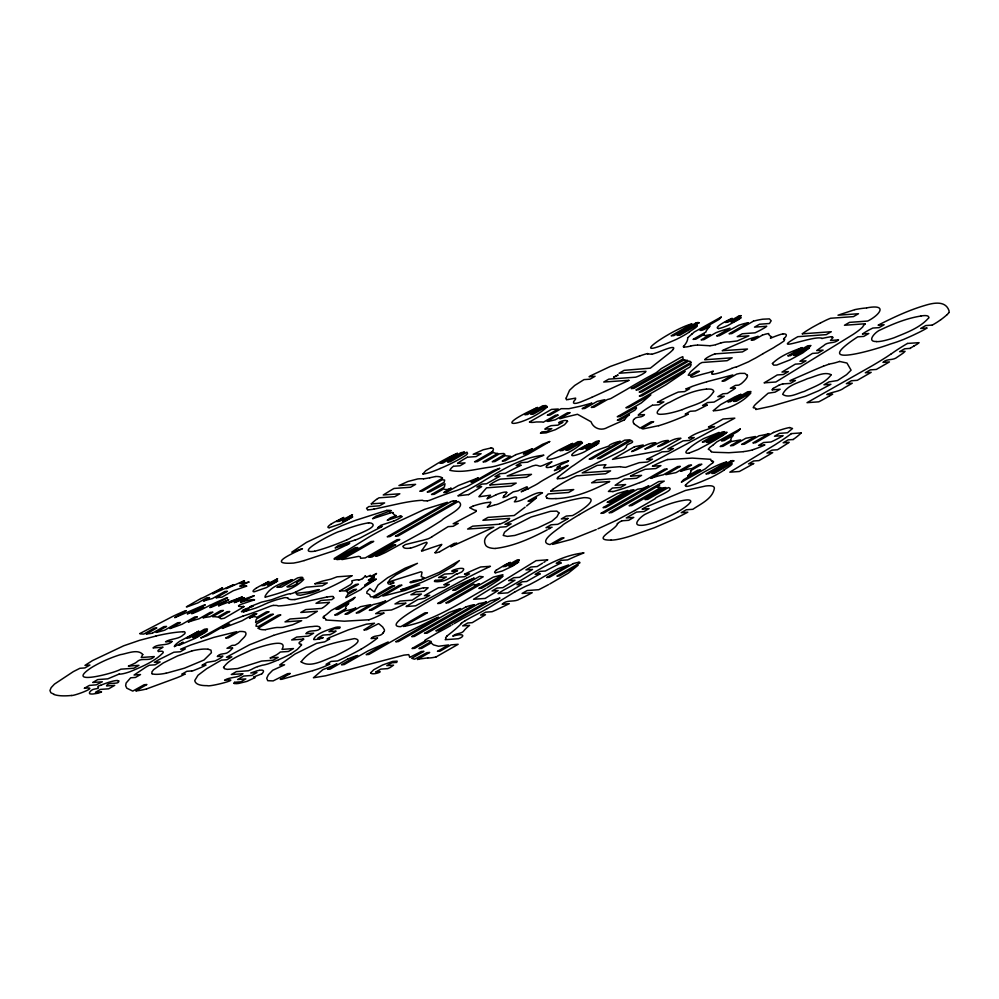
<?xml version="1.0" encoding="UTF-8"?>
<svg xmlns="http://www.w3.org/2000/svg" width="999" height="999" viewBox="0 0 999 999"><rect width="100%" height="100%" fill="white"/><g stroke="black" fill="none" stroke-linecap="round" stroke-linejoin="round"><path stroke-width="1.5" d="M277.21 587.287L292.245 579.632C282.33 582.817 270.542 586.288 265.185 596.053L265.01 597.265C278.309 593.468 294.043 589.685 303.846 579.408L302.934 578.858L296.553 582.517C301.011 582.617 288.923 588.299 286.913 586.688L302.797 577.584A19.093 3.247 -25.6 0 0 297.527 577.959L281.618 587.075L277.235 587.337M740.296 429.008L737.899 431.406L721.453 440.834L724.15 440.634L733.179 435.464A54.133 9.216 -25.6 0 0 731.043 440.297L720.179 446.528L722.876 446.328L731.206 441.558L740.609 439.897L730.456 445.716L733.154 445.517L745.828 438.261L755.444 436.513L741.658 444.418L744.355 444.218L759.115 435.751A67.62 11.513 -25.6 0 0 769.055 433.641L752.896 442.907L755.594 442.707L773.576 432.405M721.228 317.158L719.205 319.33L699.999 330.332C704.245 331.531 714.685 321.141 707.854 328.671A72.677 12.375 -25.6 0 0 706.118 331.156L706.056 331.955L693.081 339.385L695.779 339.185L704.27 334.315L704.045 335.302L704.969 335.676L710.326 334.59L701.123 339.86L703.82 339.66L715.958 332.704A117.295 19.968 -25.6 0 1 721.053 330.819L730.094 328.134L716.633 335.939L719.33 335.739L739.16 325.1A82.892 14.111 -25.6 0 1 744.068 323.626L748.026 322.802M389.123 581.83L420.916 571.765L422.028 572.302L421.191 576.535L424.088 577.822L421.153 579.645A27.872 4.745 -25.6 0 1 417.894 580.082A48.427 8.242 -25.6 0 0 413.511 580.856M445.566 637.662L447.102 636.001M184.94 674.138L181.194 675.986A195.654 33.304 -25.6 0 1 177.01 677.734L146.553 688.935M388.161 582.167L390.234 579.133L395.804 574.974L417.47 563.324L405.057 568.219L387.649 577.709L378.072 585.014L374.925 590.509A44.318 7.542 -25.6 0 1 374.6 591.708A77.048 13.112 -25.6 0 1 373.676 591.545L369.942 588.511L366.958 591.62L366.808 593.256L369.667 594.68L370.567 596.803L372.789 596.828L391.895 585.889L394.593 585.689L373.476 597.789L378.134 597.452L399.25 585.352L401.948 585.164L382.842 596.103L404.82 590.509L419.767 584.914L403.496 589.298A68.431 11.651 -25.6 0 1 400.986 589.797M487.362 507.055L487.599 506.705A70.467 12 -25.6 0 0 490.159 504.045L490.846 502.36A4.258 0.724 -25.6 0 0 490.397 502.31M402.098 516.708L398.077 519.068A7.742 1.311 -25.6 0 1 393.581 521.203M681.443 482.042L683.578 479.695L700.561 469.955L697.876 470.154L687.861 475.886M205.757 665.147L203.709 666.246A51.611 8.791 -25.6 0 1 198.801 668.431L193.519 670.554A4.146 0.699 -25.6 0 1 191.583 670.991M172.003 641.558C167.745 646.378 157.904 643.119 153.009 647.914L163.024 647.19C162.263 647.976 155.757 650.761 158.491 651.548M242.732 673.875C238.699 678.096 229.333 676.822 224.588 680.257C244.755 677.946 209.415 687.262 207.268 685.639A149.937 25.524 -25.6 0 1 194.755 680.544L197.977 675.274L206.743 668.656L221.366 660.139L226.81 659.74L231.868 656.842L226.423 657.242L249.513 644.78L273.564 635.389M376.498 573.551L370.092 578.933A144.293 24.563 -25.6 0 1 368.594 580.107A10.914 1.861 -25.6 0 0 368.381 580.394L370.504 579.72M205.794 665.022L205.394 664.997A8.329 1.424 -25.6 0 0 205.07 665.034L202.01 665.247L207.068 662.349L215.122 660.963A15.36 2.61 -25.6 0 0 219.031 658.928A17.458 2.972 -25.6 0 0 221.703 657.267L222.902 656.143L217.307 656.493C220.242 652.634 225.237 654.832 228.509 652.035A56.231 9.565 -25.6 0 0 230.419 650.461L232.58 648.164M403.284 546.078L405.219 544.617L419.93 540.971A82.867 14.111 -25.6 0 1 422.44 540.422L428.084 538.811A3.959 0.674 -25.6 0 0 432.005 536.725M628.883 380.432L591.82 397.352M763.111 353.609L773.676 347.677A20.954 3.571 -25.6 0 1 779.482 344.068L784.003 341.009L784.739 339.398A7.48 1.274 -25.6 0 1 784.078 338.361M352.597 516.958L340.671 523.813L329.308 527.672M442.607 478.121L419.817 491.283L422.515 491.083L442.257 479.77L444.655 480.057L444.155 482.305L427.21 492.007L429.907 491.82L445.017 483.791L444.505 486.55A115.597 19.68 -25.6 0 1 443.956 487.387L431.531 494.505L434.228 494.305L443.706 488.873C448.114 491.883 458.017 483.304 443.781 492.569L446.466 492.37L458.366 485.551L478.346 477.834L470.991 482.055L473.676 481.855L492.957 470.816A46.304 7.88 -25.6 0 1 494.542 470.154L499.625 468.319M617.582 523.651C615.796 529.882 590.696 540.384 611.063 540.109M948.763 312.724L947.414 314.398A4.97 0.849 -25.6 0 1 947.114 314.635M179.058 645.142L183.267 642.22L174.488 646.565M687.986 337.512L691.895 334.066M713.511 391.758C707.067 402.709 693.094 404.82 682.354 409.615M566.158 398.064L569.567 390.247L574.687 385.477L584.003 379.62L590.022 379.183L595.079 376.286L589.06 376.723L590.871 375.661L610.227 366.483L639.71 355.919M928.658 317.932C919.817 328.072 906.118 332.742 893.968 337.812A46.903 7.98 -25.6 0 1 876.335 341.596M651.748 354.233L647.926 353.883M547.152 465.546L551.96 461.788L549.288 462.699A38.799 6.606 -25.6 0 0 546.853 463.711L543.656 465.097A15.285 2.597 -25.6 0 1 542.432 465.596C538.823 467.744 538.174 463.748 533.241 465.784A13.362 2.273 -25.6 0 0 532.829 465.859L507.142 476.011L531.505 474.338L526.448 477.235L500.299 479.133A8.029 1.361 -25.6 0 0 493.956 482.142A8.029 1.361 -25.6 0 0 489.947 485.039M549.687 441.595L527.809 454.345L520.067 457.779A23.377 3.984 -25.6 0 0 514.885 460.252L502.684 464.073A95.442 16.246 -25.6 0 0 495.879 466.034A118.594 20.18 -25.6 0 1 490.721 467.12C477.435 468.568 463.049 473.376 450.025 470.342M559.989 466.695L559.315 467.22A9.403 1.598 -25.6 0 1 558.241 467.907L554.358 470.629L564.66 466.808A15.01 2.56 -25.6 0 1 565.946 466.046L568.156 465.397L564.672 467.932A15.996 2.722 -25.6 0 0 559.602 471.041M547.302 421.328L547.939 421.391A24.663 4.196 -25.6 0 0 548.788 421.278L555.282 419.805L567.457 412.824L570.154 412.637L559.64 418.656L561.088 418.381M329.682 664.223L323.239 667.045A63.249 10.764 -25.6 0 1 321.628 667.632L319.205 668.556A55.307 9.416 -25.6 0 1 312.824 670.629M519.005 560.227L508.916 566.183L511.613 565.996L518.806 561.875L512.749 566.021L502.235 571.028L495.829 572.702M384.003 631.63L383.616 632.105A55.981 9.528 -25.6 0 1 383.129 632.916M802.284 333.778L805.868 331.293A79.808 13.586 -25.6 0 1 808.778 329.483L811.85 327.61A62.887 10.702 -25.6 0 1 820.504 322.927M225.999 588.536L227.26 587.687A18.344 3.122 -25.6 0 1 233.966 584.627L212.812 593.743M376.123 579.17L362.924 587.824A6.281 1.074 -25.6 0 0 361.251 589.335M200.949 637.837L231.893 620.654A5.382 0.912 -25.6 0 0 233.716 619.73L243.019 616.083M499.65 468.444L468.731 485.601A5.382 0.912 -25.6 0 0 466.908 486.513L457.604 490.172A108.704 18.506 -25.6 0 0 430.257 500.062A8.379 1.424 -25.6 0 1 427.322 500.799M770.429 338.012L771.54 336.763A163.436 27.822 -25.6 0 1 768.606 334.028A4.945 0.837 -25.6 0 0 768.343 333.554L765.758 334.091A26.523 4.52 -25.6 0 0 762.262 335.214M218.581 605.669L228.709 599.6L225.075 601.086A45.367 7.717 -25.6 0 1 211.613 607.105L209.79 607.579L211.076 606.555A19.468 3.309 -25.6 0 1 214.261 604.782M383.129 632.916C380.482 637.262 374.088 634.552 371.054 638.548L377.56 638.074M301.498 645.017L297.302 649.425L290.834 653.858M421.928 550.374L426.798 543.468A23.776 4.046 -25.6 0 0 427.097 542.882L426.523 542.27L424.125 543.031A62.825 10.689 -25.6 0 1 415.559 546.515L411.201 547.989A4.258 0.724 -25.6 0 1 410.427 548.126M634.04 419.343C636.363 415.784 641.857 418.506 644.48 414.597L638.199 415.047A36.301 6.181 -25.6 0 1 652.359 405.244M475.949 511.388L476.248 510.427L474.775 510.164A94.443 16.071 -25.6 0 1 474.075 509.952L469.692 507.692L473.014 506.131M685.838 484.627L685.302 485.277M174.862 617.557L175.187 617.282A4.545 0.774 -25.6 0 1 175.474 617.095L180.22 614.273A115.085 19.593 -25.6 0 1 182.317 613.074L186.076 610.751M364.96 585.089L366.146 584.178A32.78 5.582 -25.6 0 1 367.157 583.491C368.419 581.942 376.099 578.783 374.051 576.898M244.405 580.719L242.282 582.067A32.93 5.607 -25.6 0 1 241.009 582.804L239.635 583.578L241.558 583.154M673.264 349.375C676.335 344.93 665.022 349.55 663.199 350.224A83.554 14.223 -25.6 0 1 657.467 352.472L651.835 354.308M763.074 353.671L755.531 358.079A20.954 3.571 -25.6 0 0 748.588 361.775L736.388 367.008M254.096 595.779L250.637 597.502A30.719 5.232 -25.6 0 1 248.926 598.251A110.327 18.781 -25.6 0 0 247.415 598.925L241.82 601.473A4.446 0.762 -25.6 0 0 241.433 601.673L240.771 602.06M503.921 495.991L503.034 497.627L506.805 496.366A10.839 1.848 -25.6 0 0 508.553 494.93M214.248 604.782L227.51 597.689M212.762 593.706L216.321 591.595A80.632 13.724 -25.6 0 0 218.481 590.372L222.54 587.812L204.67 596.878A6.281 1.074 -25.6 0 1 200.787 598.551M508.641 494.892L513.236 491.845L518.106 490.796A7.043 1.199 -25.6 0 0 519.455 490.109L526.785 486.825A19.256 3.284 -25.6 0 1 527.435 487.175L527.422 487.599A5.957 1.011 -25.6 0 1 525.012 489.585L523.776 490.234A17.383 2.96 -25.6 0 0 522.802 490.771L521.203 491.783L528.271 488.786M773.014 388.524L778.858 385.264M558.179 477.097L562.187 473.876A73.876 12.575 -25.6 0 1 564.198 472.415L570.766 467.32A26.449 4.495 -25.6 0 1 572.527 466.083A13.936 2.373 -25.6 0 0 573.663 465.384L585.027 457.48A88.973 15.147 -25.6 0 1 589.348 454.495L593.731 451.773A3.771 0.637 -25.6 0 1 594.205 451.523L600.312 449.013A77.947 13.262 -25.6 0 1 605.232 447.327L608.528 446.166A8.479 1.449 -25.6 0 0 609.065 445.954C608.354 444.992 615.459 442.008 620.379 441.271L589.16 459.153L591.858 458.953L624.612 440.184L630.082 439.797L597.327 458.566L600.024 458.366L631.268 440.459C636.051 442.844 627.06 443.444 626.598 445.779A70.892 12.063 -25.6 0 1 626.073 447.415L624.075 449.363A4.071 0.699 -25.6 0 1 623.426 449.75L617.207 453.009A98.302 16.733 -25.6 0 1 612.1 455.519L594.655 464.085A13.049 2.223 -25.6 0 0 593.818 464.547A27.872 4.745 -25.6 0 1 590.434 466.196L579.283 471.328A68.332 11.626 -25.6 0 1 574.55 473.576L567.819 476.573A9.041 1.536 -25.6 0 1 562.562 478.434M205.032 604.994L202.56 606.393A28.397 4.833 -25.6 0 1 201.199 607.092L187.3 613.898L203.609 607.217L193.631 612.325A7.83 1.336 -25.6 0 0 192.283 613.074L191.608 613.673L192.52 613.448A9.903 1.686 -25.6 0 0 193.581 613.086L197.69 611.363A50.986 8.679 -25.6 0 0 209.778 605.394M261.688 673.9L253.521 677.06L254.57 677.497A11.688 1.986 -25.6 0 1 255.095 677.609L246.94 681.38L238.798 683.403A71.578 12.188 -25.6 0 1 236.513 683.641L234.166 683.516M684.39 372.078L685.064 371.291L642.02 395.841L639.335 396.041L689.76 367.145A40.772 6.943 -25.6 0 0 690.883 363.811L641.907 391.883L639.21 392.07L690.983 362.412M242.108 597.04L238.187 598.763A97.165 16.533 -25.6 0 0 236.014 599.637L228.584 602.984L241.646 598.438A24.987 4.258 -25.6 0 1 242.495 598.164L244.068 597.752M624.288 419.93L607.442 427.46C601.41 431.093 593.518 428.658 591.021 421.753L577.484 414.273L564.922 417.27A38.549 6.556 -25.6 0 1 561.063 418.406M713.498 444.692L716.783 441.895L740.247 428.933M526.623 505.969L534.315 499.675A129.395 22.028 -25.6 0 0 535.551 498.601C539.535 494.967 530.157 502.709 528.009 501.136L542.469 492.857C535.514 490.671 522.927 501.885 514.385 501.823C523.951 489.185 499.637 505.082 495.029 504.807M525.112 507.18L514.173 515.521L487.987 517.407L482.917 520.304L509.665 518.369A7.605 1.299 -25.6 0 1 506.193 521.191A7.605 1.299 -25.6 0 1 499.413 524.25M243.956 597.877L241.321 599.138A78.209 13.312 -25.6 0 0 239.385 600.024L234.278 602.609L254.083 595.679M496.003 570.329L505.407 564.622L510.402 562.375L502.997 566.608L505.694 566.421L515.484 560.814A10.14 1.723 -25.6 0 1 517.057 560.239M431.943 536.75L448.101 526.648L453.209 526.286L458.266 523.389L453.171 523.751L472.689 513.411A3.959 0.674 -25.6 0 0 476.036 511.351M940.958 319.605L941.42 319.268A61.364 10.44 -25.6 0 0 947.052 314.66M553.209 489.098L558.091 485.864A69.318 11.801 -25.6 0 1 564.023 482.28L567.532 480.369A70.941 12.075 -25.6 0 1 571.99 478.009L576.61 475.836L605.556 473.751L610.601 470.854L582.18 472.902L597.102 465.384L605.931 464.685A76.236 12.975 -25.6 0 0 605.144 465.534L603.508 467.932L620.279 466.658M890.808 354.133L887.062 356.655A122.602 20.867 -25.6 0 1 871.877 365.934L807.017 402.672L818.793 401.823A42.895 7.305 -25.6 0 0 829.295 396.041M689.273 332.018C690.696 330.482 698.938 326.523 697.265 325.174L679.807 335.189L677.11 335.377L699.2 322.727M723.988 470.104C725.399 468.593 733.691 464.572 731.992 463.274L714.535 473.276L711.837 473.476L733.928 460.814M839.572 361.438L846.965 363.037L851.086 370.179L846.565 374.687L837.512 380.519L829.008 381.893L823.95 384.79L830.906 384.29L818.593 390.796L805.619 396.228L771.802 406.106L755.831 409.515M205.182 632.417L198.376 636.525A91.97 15.659 -25.6 0 1 195.467 638.186L179.108 645.254M596.528 444.767L589.959 448.676A66.483 11.314 -25.6 0 1 586.538 450.561C582.33 453.733 562.724 460.239 576.673 450.574A42.345 7.205 -25.6 0 1 579.782 448.688L584.702 445.966A7.168 1.224 -25.6 0 1 589.822 443.693M722.864 435.464L714.635 440.497A106.468 18.119 -25.6 0 1 711.55 442.282L698.089 449.513L689.223 453.022M377.585 498.688L378.983 497.814L394.78 496.678L399.837 493.781L383.229 494.98L391.945 489.635A20.804 3.546 -25.6 0 1 394.031 488.449L410.564 487.25L415.621 484.353L398.938 485.564L407.879 481.506L417.719 478.933A83.891 14.273 -25.6 0 1 421.441 478.746L423.564 478.771M323.027 607.567L321.628 608.428L305.831 609.577L300.786 612.474L317.395 611.276L308.679 616.62A20.804 3.546 -25.6 0 1 306.593 617.794L290.047 618.993L284.99 621.89L301.686 620.679L292.744 624.75L282.892 627.322A83.879 14.273 -25.6 0 1 279.171 627.509L277.048 627.472A70.392 11.976 -25.6 0 0 270.816 628.496L265.447 629.645M546.478 560.664L547.789 559.827L536.088 560.664L473.538 599.275L485.177 598.426L498.114 590.521L492.057 590.958L497.115 588.061L502.809 587.649L514.997 580.194L508.616 580.644L513.673 577.747L519.567 577.322L532.529 569.418L525.936 569.892L530.993 566.995L537.15 566.558L542.557 563.174M545.179 561.513L543.868 562.337M514.597 592.082L490.784 606.555A125.112 21.291 -25.6 0 1 487.837 608.279L487.275 608.603M487.087 587.699L499.063 579.895L503.009 576.048L481.53 588.274L478.846 588.473L502.897 574.687L493.244 577.135L448.501 602.722L445.804 602.921L479.42 583.653L477.809 584.24A4.595 0.787 -25.6 0 1 477.472 584.353L476.261 584.677A28.721 4.883 -25.6 0 1 474.975 584.952L474.488 584.989A30.482 5.195 -25.6 0 1 474.038 584.877L473.938 584.078L440.347 603.309L437.649 603.508L483.204 576.785L479.52 576.373L455.457 590.159L452.772 590.359L474.225 578.059C452.972 586.326 433.491 598.613 413.836 610.064C411.713 611.588 385.751 626.735 400.799 626.66L424.762 612.936L427.447 612.737L403.484 626.473C433.566 621.053 459.702 603.096 485.926 588.399M464.885 620.854L471.266 617.27A61.101 10.402 -25.6 0 1 475.574 615.009A50.837 8.654 -25.6 0 0 487.137 608.616M579.457 514.535L584.39 511.663A162.163 27.597 -25.6 0 1 587.812 509.702L617.569 493.456L627.834 490.484L607.155 502.335L609.852 502.135L630.844 490.109L634.04 489.885L603.059 507.642L605.756 507.442L637.549 489.223L642.357 488.523L648.851 485.876L600.886 513.361L603.583 513.161L658.803 481.53L664.26 481.131L609.04 512.774L611.738 512.574L659.715 485.089L657.479 487.437L660.901 487.537L629.095 505.756L631.793 505.569L662.787 487.812L665.983 487.574L644.992 499.6L647.689 499.413L668.368 487.562C676.535 489.448 654.245 497.252 655.244 498.651A260.839 44.393 -25.6 0 1 647.527 503.196L634.627 510.551M829.432 396.029L832.691 394.143L826.822 394.568C832.392 391.583 839.197 391.92 844.48 387.687A97.19 16.546 -25.6 0 0 849.113 385.052L852.272 383.216L846.34 383.653L851.398 380.756L857.254 380.332L871.178 372.352L865.296 372.777L870.354 369.88L876.31 369.455L889.447 361.913L882.979 362.387C886.975 358.291 893.168 360.826 897.314 357.08A29.72 5.057 -25.6 0 0 899.262 355.769A51.299 8.729 -25.6 0 0 903.458 352.859L905.069 351.336L899.6 351.685L904.657 348.788L910.351 348.376M200.811 598.526L186.376 606.868L187.138 606.793A11.251 1.911 -25.6 0 0 188.836 606.218L190.472 605.631A66.384 11.301 -25.6 0 1 197.889 602.897L206.805 597.789L209.503 597.602L203.496 601.036A62.075 10.564 -25.6 0 1 212.387 598.588L224.75 591.508L227.447 591.308L216.059 597.839A73.339 12.488 -25.6 0 1 221.928 597.165L233.267 590.721L246.678 586.126M457.292 453.409L440.047 463.286L442.744 463.099L460.801 452.747L464.535 451.985L447.502 461.988L450.199 461.8L466.97 452.185C469.48 454.095 463.486 456.431 462.1 457.617A32.867 5.594 -25.6 0 1 440.097 468.506M146.329 633.965L156.831 627.946L154.146 628.146L143.831 634.053A112.962 19.231 -25.6 0 1 139.66 633.653L172.465 616.545A101.211 17.233 -25.6 0 1 177.048 614.385L183.254 611.625A4.396 0.749 -25.6 0 1 183.754 611.438L186.026 610.664M152.397 633.191L163.848 626.623L166.546 626.435L156.031 632.454A74.713 12.712 -25.6 0 0 164.673 630.194L177.672 622.739L180.369 622.539L169.855 628.571A74.738 12.725 -25.6 0 0 179.096 625.337A71.803 12.225 -25.6 0 1 182.093 624.225L194.68 617.007L197.377 616.82L188.224 622.065A68.881 11.726 -25.6 0 1 199.001 618.806L210.202 612.387L212.899 612.2L203.022 617.857A78.347 13.337 -25.6 0 1 210.065 616.758L220.717 610.651L223.414 610.451L212.562 616.67A99.75 16.983 -25.6 0 1 217.632 617.107L227.073 611.7L229.77 611.513L219.118 617.607A141.908 24.151 -25.6 0 1 220.692 618.556A38.262 6.518 -25.6 0 0 220.954 618.818L224.251 618.269L244.143 606.655L243.257 606.518M695.903 322.989L673.875 335.614L671.178 335.801L692.007 323.876C673.376 328.134 618.681 364.935 676.485 339.31A25.075 4.271 -25.6 0 0 689.41 331.98M492.532 451.511L474.575 461.8L477.272 461.613L493.444 452.347A67.607 11.513 -25.6 0 0 497.802 453.434L483.017 461.9L485.714 461.7L499.5 453.796L503.758 453.496L504.945 454.358L492.257 461.725L494.955 461.526L505.107 455.706L510.589 456.293L502.26 461.063L504.957 460.876L515.809 454.657M547.352 421.266L558.216 415.047L555.519 415.234L543.219 422.277L542.345 421.99A58.054 9.878 -25.6 0 0 541.82 421.953L536.226 421.953A45.792 7.792 -25.6 0 1 529.42 422.04L551.473 409.415L558.254 408.991L547.315 415.259L550.012 415.072L561.163 408.678L568.881 408.703L580.481 406.193A179.121 30.482 -25.6 0 0 591.883 403.084L582.142 408.666L584.84 408.466L597.165 401.411L604.832 399.687L591.308 407.442L594.005 407.242L607.592 399.463A9.94 1.698 -25.6 0 0 610.913 398.501L626.748 389.423A169.206 28.796 -25.6 0 1 635.364 384.315L645.416 378.584A103.796 17.67 -25.6 0 1 647.227 377.572L656.256 372.689L660.601 369.193A7.405 1.261 -25.6 0 1 661.201 368.681L678.833 358.554A15.734 2.672 -25.6 0 1 680.119 357.829L682.792 356.655L683.104 358.866L631.243 388.586L633.94 388.386L684.477 359.715M206.718 630.931L195.454 637.387L192.77 637.574L207.517 629.12L205.856 629.045A25.2 4.283 -25.6 0 0 204.433 629.27L189.535 637.812L186.838 637.999L198.801 631.156L179.97 641.121A22.865 3.896 -25.6 0 0 174.563 645.941L174.413 646.54M748.064 322.889L729.07 333.778L731.768 333.579L753.433 321.166M687.349 360.464L635.926 389.935L638.623 389.735L688.086 361.388M450.799 501.685L389.935 536.563L387.237 536.763L447.365 502.297L424.587 509.353L393.481 523.813A104.42 17.77 -25.6 0 0 388.124 526.61A106.656 18.157 -25.6 0 0 369.043 537L334.553 558.291A6.693 1.136 -25.6 0 0 335.115 559.203L355.12 547.727L357.817 547.539L336.825 559.565L340.035 559.328L371.016 541.57L373.713 541.383L341.92 559.602L358.541 556.381L360.377 556.78L360.552 558.254L365.259 557.917L397.065 539.697L399.762 539.497L368.768 557.255L371.965 557.03L392.957 544.992L395.654 544.805L375.699 556.243A6.693 1.136 -25.6 0 0 379.995 555.019L384.528 552.934A25.212 4.296 -25.6 0 0 386.014 552.197L420.591 533.279A106.656 18.157 -25.6 0 0 437.525 523.039A104.42 17.77 -25.6 0 0 441.758 520.329C444.73 516.558 467.869 506.83 458.229 501.523L398.089 535.976L395.392 536.176L456.268 501.298M762.274 335.214L753.933 339.985L751.236 340.184L758.104 336.251L748.925 339.048L726.236 348.788A20.629 3.509 -25.6 0 0 724.787 349.413L722.202 350.711L747.477 349.013L742.419 351.923L714.984 353.896M589.76 443.743L579.969 449.35L582.667 449.163L595.953 441.546A7.867 1.336 -25.6 0 1 599.325 441.246M599.175 441.308L585.889 448.926L588.586 448.738L598.651 442.969M361.313 589.31L345.879 597.602A14.685 2.498 -25.6 0 1 346.054 597.102L346.253 596.753A66.421 11.301 -25.6 0 0 347.59 594.467L356.506 589.36L353.808 589.56L347.802 592.994A62.063 10.564 -25.6 0 0 346.104 591.308L358.479 584.228L355.781 584.427L344.393 590.946A73.339 12.488 -25.6 0 0 339.51 591.046M439.76 551.698L454.22 543.419L456.918 543.219L450.711 546.778L452.185 546.141A115.697 19.693 -25.6 0 0 456.481 544.255L493.793 527.197L467.619 529.07L472.677 526.173L499.425 524.238M345.979 608.603L334.702 615.059L337.4 614.86L344.892 610.564M726.635 432.392L709.39 442.27L706.693 442.457L724.799 431.668L722.052 432.043L704.994 441.82L702.297 442.02L719.068 432.405L703.633 438.598A32.855 5.594 -25.6 0 0 688.511 448.988M650.861 478.346L667.232 468.968L664.535 469.168L643.756 481.031A97.065 16.521 -25.6 0 1 639.76 482.617M347.702 659.04L330.207 669.08L327.51 669.268L336.975 663.848A32.642 5.557 -25.6 0 1 326.099 668.381L324.925 668.831A13.362 2.273 -25.6 0 0 322.877 669.642L313.399 677.772L325.649 675.786L403.971 655.119L408.728 654.62L409.44 656.418A45.517 7.742 -25.6 0 0 409.79 657.367L421.228 651.523L423.926 651.336L411.75 658.304L414.235 659.128A29.046 4.945 -25.6 0 0 414.647 659.14L426.985 652.659L429.682 652.459L417.382 659.515L419.155 659.09A49.95 8.504 -25.6 0 1 420.517 658.853L427.747 657.916M357.567 655.556L341.483 664.772L344.18 664.585L368.119 650.861L388.199 641.97L366.183 654.645L368.881 654.457L408.716 631.63L433.129 619.48A22.065 3.759 -25.6 0 1 436.551 617.919L438.549 617.207L395.691 641.77L398.389 641.57L448.813 612.674A40.772 6.943 -25.6 0 1 460.651 608.578L411.663 636.638L414.36 636.45L466.121 606.793M691.658 468.756L699.15 464.46L701.847 464.26L690.571 470.716M913.785 346.104L915.946 344.88A12.725 2.16 -25.6 0 0 917.182 344.168L919.092 342.669L907.641 343.419M473.926 604.994L424.463 633.341L427.16 633.141L478.583 603.671M730.619 461.088L708.603 473.701L705.906 473.901L726.735 461.963C708.141 466.158 653.583 503.009 711.201 477.41A25.075 4.271 -25.6 0 0 724.125 470.067M486.251 601.96L435.864 630.831L438.561 630.644L490.422 600.923L499.937 598.026L498.002 599.35A17.982 3.059 -25.6 0 1 497.215 599.8L479.133 610.089A9.291 1.586 -25.6 0 1 477.784 610.676L461.925 619.093A103.759 17.657 -25.6 0 1 460.252 620.092L454.22 623.588M431.356 642.819L421.628 648.388L418.931 648.588L431.256 641.52L428.234 640.584L414.71 648.339L412.013 648.526L425.599 640.734A9.94 1.686 -25.6 0 1 425.137 640.059L437.05 633.029A133.067 22.652 -25.6 0 1 441.009 630.968A169.156 28.796 -25.6 0 0 450.299 625.824L450.974 625.436M573.276 563.611L549.388 577.297L546.69 577.497L568.618 564.934L558.141 568.643L543.793 576.673A86.289 14.685 -25.6 0 1 536.063 581.181L529.695 584.565A5.757 0.987 -25.6 0 1 527.859 585.389A7.83 1.336 -25.6 0 0 525.761 586.276L525.424 586.425A30.857 5.257 -25.6 0 0 514.772 592.07M436.163 656.892L458.154 644.293L451.086 644.867L440.147 651.136L437.45 651.336L448.601 644.942L438.549 646.253L433.641 644.929A179.121 30.482 -25.6 0 1 431.368 642.819M339.523 591.046L350.649 584.627L352.372 582.492L351.723 580.918A20.929 3.559 -25.6 0 1 358.716 579.944M452.285 624.7L452.934 624.325M549.8 583.953L568.394 573.101L578.171 565.222L559.602 575.861L556.905 576.061L579.82 562.924A8.379 1.424 -25.6 0 0 578.821 562.325M550.699 528.009L548.626 529.108M615.933 376.049L613.598 377.222M547.277 529.82C530.981 538.349 513.673 546.303 495.242 548.463M466.308 578.271L415.646 605.819L406.106 606.518A300.125 51.086 -25.6 0 1 417.794 599.55L424.7 598.226L429.757 595.329L424.363 595.716L434.003 590.222L438.486 587.724L444.243 587.312L449.3 584.415L443.818 584.802A100.449 17.095 -25.6 0 1 458.429 577.16L464.448 576.735L469.493 573.838L464.473 574.2A49.987 8.504 -25.6 0 1 480.681 566.97L490.422 566.308A118.369 20.142 -25.6 0 0 466.371 578.284M614.023 376.973L618.119 375L616.52 375.736M820.516 322.939L825.711 320.354A12.163 2.073 -25.6 0 1 830.569 318.256L853.446 316.621L858.503 313.723L837.999 315.209L854.657 309.702M449.862 456.755L442.02 460.951A98.889 16.833 -25.6 0 0 437.724 463.374L425.686 470.754L423.077 473.813M347.602 544.555L349.7 543.281L335.115 547.952L338.249 545.504L355.369 539.922M566.795 461.95L568.606 460.676L562.075 462.662A43.906 7.468 -25.6 0 1 551.873 466.683M568.169 399.475L575.636 398.114L575.474 399.25A76.124 12.962 -25.6 0 1 573.663 401.523C571.715 405.606 580.669 402.048 582.292 401.336A72.14 12.275 -25.6 0 0 591.833 397.34M648.014 353.683L647.389 353.696M496.191 494.755L493.181 496.178M295.716 591.957L297.502 591.108A28.334 4.82 -25.6 0 1 306.281 587.2L322.252 585.839L327.31 582.941L314.697 583.853A4.745 0.812 -25.6 0 1 316.958 582.892L322.452 581.143A79.333 13.499 -25.6 0 1 327.522 579.932A41.459 7.055 -25.6 0 0 331.094 579.058L337.063 576.823L351.848 575.749M492.332 496.59L487.025 498.876L487.824 497.802A44.505 7.58 -25.6 0 1 488.499 497.152L489.885 495.904A13.199 2.248 -25.6 0 0 490.509 495.204L479.208 496.74A11.364 1.936 -25.6 0 1 478.871 496.678L486.588 487.824L511.163 486.001L516.221 483.104L490.072 484.99M597.939 528.808L615.409 520.804A51.923 8.841 -25.6 0 0 623.101 516.745A71.816 12.225 -25.6 0 0 634.59 510.564M596.266 529.545L572.127 539.21L552.659 544.38L564.023 537.874L561.326 538.074L549.962 544.58C535.901 541.957 560.626 527.834 563.299 524.562A51.923 8.841 -25.6 0 1 569.58 520.616A71.816 12.225 -25.6 0 1 579.507 514.535M100.637 685.339C93.894 686.763 102.198 687.824 96.029 688.798A36.626 6.231 -25.6 0 1 95.242 688.96A14.51 2.473 -25.6 0 0 94.056 689.185C91.646 689.21 86.339 694.48 91.621 694.03A78.047 13.287 -25.6 0 0 92.982 693.993L97.452 693.331M278.659 659.715L276.461 660.639A57.118 9.728 -25.6 0 1 269.255 663.486A22.677 3.859 -25.6 0 1 262.525 665.172L257.642 666.608M225.15 598.513L227.46 597.627M738.361 316.333L727.809 322.24L725.112 322.44C747.314 310.789 709.802 327.672 718.668 328.471M823.476 366.183L828.633 364.31M246.441 609.59L248.863 608.653A19.006 3.234 -25.6 0 1 242.982 610.002A59.828 10.177 -25.6 0 1 252.535 606.405L253.109 606.156A13.749 2.335 -25.6 0 1 252.622 606.281L249.663 606.843L261.413 602.172L269.618 600.224A20.567 3.496 -25.6 0 0 271.491 599.75L272.902 599.288A68.257 11.613 -25.6 0 1 281.293 596.166L286.263 594.555A16.833 2.86 -25.6 0 1 290.359 593.656M494.218 505.107L487.45 507.167M691.72 386.613L685.764 388.986L689.672 388.698L684.615 391.596L678.321 392.058A36.301 6.181 -25.6 0 0 657.417 402.347L663.885 401.873L658.841 404.77L652.447 405.232M376.411 573.526L374.126 574.662A28.422 4.833 -25.6 0 0 372.277 575.711L370.179 576.373M648.101 506.156L685.501 490.459L704.295 486.301A23.739 4.046 -25.6 0 0 704.907 486.163L705.431 486.038A63.436 10.802 -25.6 0 1 714.36 488.361C712.524 498.888 700.749 503.808 692.856 509.303L686.276 509.777L681.218 512.674L687.799 512.2L674.75 518.943L654.382 527.709L631.917 535.589A63.436 10.802 -25.6 0 1 611.026 540.122M219.28 605.569L218.644 605.744M376.074 579.108L372.028 581.206A70.242 11.951 -25.6 0 0 369.006 582.941L365.022 585.127M242.869 601.51L240.771 602.135M551.947 466.608L550.649 467.008M389.697 513.161L372.577 518.743L375.724 516.296L391.196 510.576M400.012 516.146L387.237 520.304L390.384 517.857L396.041 515.646A132.942 22.627 -25.6 0 1 392.907 512.986M393.643 521.103L380.869 525.274L377.734 527.722L381.668 526.436A5.794 0.987 -25.6 0 1 382.167 526.286L381.193 527.06A132.967 22.627 -25.6 0 0 362.412 536.763A7.667 1.311 -25.6 0 1 355.244 540.022M517.057 560.252L517.482 560.114A4.408 0.749 -25.6 0 1 519.143 560.127M312.787 670.666L282.63 679.045A18.344 3.122 -25.6 0 1 281.069 679.382L280.269 679.357L290.297 673.463L287.6 673.663L273.164 680.893L267.744 680.694L266.708 678.246L268.394 674.675L272.665 670.292L284.578 664.822L279.62 665.022L294.98 654.033L316.633 643.319L324.7 641.845L329.745 638.948L327.085 638.998L328.821 637.861L348.189 629.944L366.346 624.188L374.525 623.214L363.848 629.969L366.546 629.77L378.446 623.701A20.567 3.496 -25.6 0 1 378.933 623.851L382.642 626.922L384.34 629.67A51.111 8.704 -25.6 0 1 384.165 631.48M753.471 449.55L752.459 449.85M244.355 580.681L230.956 586.6A144.38 24.575 -25.6 0 0 228.184 587.862L226.061 588.586M658.828 425.624L643.044 428.933L641.695 428.521L653.633 421.678L650.936 421.878L640.122 428.072L633.666 423.651M706.83 381.718L732.829 374.95L722.015 381.143L724.712 380.956L736.65 374.113L739.997 373.376L744.854 373.376L747.227 375.249M720.978 342.857L724.45 342.145A80.057 13.624 -25.6 0 1 728.933 341.958L737.187 340.959L748.913 335.814L737.212 336.663L742.269 333.766L755.007 332.842A32.005 5.445 -25.6 0 0 759.34 330.719L763.748 328.309A8.067 1.374 -25.6 0 0 766.745 326.236L754.495 327.135L759.552 324.238L769.455 323.514L771.178 320.779L769.405 318.881L762.799 319.193A112.899 19.218 -25.6 0 0 760.938 319.505L760.202 319.643A68.332 11.626 -25.6 0 0 753.471 321.141M715.671 344.68L718.269 343.831A7.08 1.211 -25.6 0 0 719.405 343.394A5.757 0.987 -25.6 0 1 720.966 342.857M304.146 560.589L334.353 550.674A66.234 11.276 -25.6 0 0 347.577 544.53M191.758 650.973L177.585 655.918L163.287 662.949L153.621 669.655L151.848 672.002L152.123 673.676M422.977 550.661L428.346 548.913A59.116 10.065 -25.6 0 0 430.831 548.001L441.783 544.368A7.78 1.324 -25.6 0 1 441.745 544.53L435.089 552.634M413.449 580.906L409.952 582.317A5.632 0.962 -25.6 0 0 410.489 582.517L411.089 582.479M319.305 638.998L315.11 639.56A66.483 11.314 -25.6 0 1 313.624 639.535C315.447 633.316 328.509 629.782 335.502 627.384A42.345 7.205 -25.6 0 1 337.65 627.035L339.847 627.035A7.168 1.224 -25.6 0 1 339.398 628.321M435.177 476.598L429.745 477.784M568.094 399.538L566.795 399.612M155.931 636.051L139.685 640.284L123.664 645.804L92.545 660.564L84.965 665.396L89.935 665.034L84.89 667.931L79.908 668.294L73.364 671.603L54.458 684.115L51.161 687.637L49.95 690.509L50.849 692.719L54.133 694.38M314.61 551.248C292.008 554.333 336.938 531.156 340.259 531.243A64.71 11.014 -25.6 0 1 368.681 522.839M712.649 374.188L711.675 373.876A36.663 6.244 -25.6 0 1 712.599 372.015L713.161 371.303A5.17 0.874 -25.6 0 0 713.261 371.029L709.078 372.515A163.399 27.81 -25.6 0 0 694.467 376.511A4.858 0.824 -25.6 0 1 692.369 377.147L690.946 376.673M802.397 333.828L831.305 331.73L826.248 334.628L797.826 336.688C766.345 354.558 815.571 334.39 821.952 338.436M613.011 491.52L608.416 491.458L612.387 488.036L620.579 487.45L625.636 484.552L615.122 485.302L624.3 479.158L636.525 478.271L641.583 475.374L630.556 476.173M423.539 587.799L428.134 587.799L424.163 591.283L415.959 591.87L410.901 594.767L421.428 594.018L412.25 600.162L400.025 601.048L394.967 603.945L405.994 603.146A7.655 1.299 -25.6 0 1 403.246 604.72L396.878 607.717A43.831 7.455 -25.6 0 1 391.446 609.989L380.681 610.776L375.624 613.673L384.153 613.049A21.179 3.609 -25.6 0 1 368.793 619.88M370.429 575.274L366.258 577.235A8.242 1.399 -25.6 0 1 366.059 577.085A25.487 4.333 -25.6 0 0 365.147 576.036M241.333 586.163L239.748 586.188L241.221 585.302A5.832 0.999 -25.6 0 1 241.658 585.102A23.514 4.008 -25.6 0 1 248.901 582.03M166.009 673.289L184.44 668.181L204.008 660.014L211.413 652.722L210.989 650.149L208.054 649.188M373.813 509.203L397.789 503.958A204.845 34.865 -25.6 0 1 422.402 500.274A87.862 14.96 -25.6 0 0 423.851 500.799L427.235 500.861M326.798 597.04L302.834 602.285A204.845 34.865 -25.6 0 1 278.209 605.968A87.862 14.96 -25.6 0 0 276.773 605.456L273.389 605.394M920.953 316.034C906.543 318.281 892.931 323.901 879.844 330.145C875.324 331.93 865.958 341.87 876.473 341.521M453.434 500.924L456.068 500.761M201.024 637.936L206.081 636.101A46.291 7.88 -25.6 0 0 207.667 635.426L226.935 624.387L229.633 624.188L222.265 628.408L242.245 620.691L254.146 613.873L256.843 613.686C242.607 622.939 252.497 614.36 256.905 617.37L266.383 611.937L269.081 611.75L256.668 618.856A115.597 19.68 -25.6 0 0 256.106 619.692L255.607 622.452L270.704 614.435L273.401 614.235L256.456 623.95L255.969 626.186L258.366 626.473L278.109 615.159L280.806 614.959L258.104 628.221M119.343 673.988L107.767 678.858L97.752 679.582L92.695 682.479L102.323 681.78L96.154 684.852L89.348 685.426L84.291 688.323C100.974 686.001 75.05 695.741 71.578 695.529M743.119 451.723L728.908 452.734L713.548 452.235A118.569 20.18 -25.6 0 1 711.226 451.685M352.572 516.883L351.685 517.257A4.221 0.712 -25.6 0 0 351.311 517.457L345.279 520.916L342.582 521.103L352.51 514.71L339.36 521.341L336.663 521.528L343.781 517.445L333.716 522.539A64.423 10.964 -25.6 0 0 331.356 523.976M770.529 338.074L771.303 337.862A6.356 1.086 -25.6 0 0 771.902 337.65L774.038 336.8A32.942 5.607 -25.6 0 1 781.118 334.278L782.841 334.016M549.662 441.496L542.507 444.318L526.061 453.746L523.364 453.933L532.392 448.763A54.133 9.216 -25.6 0 1 515.809 454.645M294.855 599.587L306.955 596.615L324.413 589.822A45.729 7.78 -25.6 0 0 351.96 575.736M831.58 336.688L833.116 337.425L830.481 340.472L838.536 339.885C834.165 344.106 827.796 341.283 823.626 345.666A94.068 16.009 -25.6 0 0 821.852 346.89L816.695 350.574L823.089 350.112L818.031 353.009L812.462 353.421L799.924 361.276L806.018 360.839L800.961 363.736L795.316 364.136L781.992 372.078L788.398 371.616L783.341 374.513L777.234 374.95A101.461 17.27 -25.6 0 1 764.085 382.842L775.848 381.993L853.021 334.49A41.071 6.993 -25.6 0 0 862.836 326.785A28.197 4.795 -25.6 0 1 865.271 323.776M386.625 510.414L355.969 520.192A120.392 20.492 -25.6 0 0 350.112 522.352L341.67 525.749A10.927 1.861 -25.6 0 0 340.422 526.311L306.481 542.382L291.745 552.172L302.46 548.676C290.634 554.333 267.133 564.697 293.231 563.099A10.377 1.761 -25.6 0 0 293.581 563.086L298.326 562.15A110.639 18.831 -25.6 0 0 304.158 560.576M174.887 617.594L202.647 605.656A7.255 1.236 -25.6 0 1 203.284 605.406L205.07 604.882M667.632 459.552L692.257 458.116L710.813 459.315A43.007 7.318 -25.6 0 0 712.225 461.188M368.918 619.767L344.293 621.203L325.736 620.004A43.007 7.318 -25.6 0 0 324.325 618.131M866.682 307.879C888.673 303.721 879.495 315.185 867.681 321.054L849.512 322.365L844.455 325.262L865.309 323.751M578.883 562.287L577.996 562.412A27.198 4.633 -25.6 0 0 573.239 563.636M789.66 427.647L792.557 428.471L787.499 432.767L779.532 433.341L774.475 436.238L783.116 435.614A22.877 3.896 -25.6 0 1 770.991 441.995L763.586 442.52L758.528 445.417L764.872 444.955A21.041 3.584 -25.6 0 1 753.646 449.413M932.192 325.1L925.723 325.562L920.666 328.459L927.134 327.997A23.277 3.959 -25.6 0 1 916.495 333.579L913.423 335.065A66.483 11.314 -25.6 0 1 904.607 338.998A5.207 0.887 -25.6 0 1 903.745 339.385L897.577 341.72A88.948 15.135 -25.6 0 1 890.409 344.031C872.314 350.699 808.765 368.806 857.754 336.838L863.773 336.401L868.83 333.504L862.587 333.953M782.729 383.928L790.434 383.379L795.479 380.482L789.897 380.856L791.021 380.144A5.732 0.974 -25.6 0 1 791.483 379.945L815.983 369.28A53.509 9.103 -25.6 0 1 823.488 366.171M772.464 389.81L780.169 389.248L775.112 392.145L768.206 393.194A4.883 0.837 -25.6 0 0 767.806 393.506L756.792 403.196A57.218 9.74 -25.6 0 0 754.407 405.544L753.258 407.405A9.765 1.661 -25.6 0 0 754.133 407.892A32.243 5.495 -25.6 0 1 755.918 409.378M791.32 433.616L801.098 432.917M467.432 457.217L476.073 456.593L481.131 453.696L473.164 454.27L483.241 449.762L490.846 448.027M457.629 463.411L465.034 462.887L459.977 465.784L453.633 466.233M793.231 439.51L788.199 439.872L783.141 442.769L789.16 442.332A100.449 17.095 -25.6 0 1 777.459 449.762L771.99 450.149L766.932 453.047L772.702 452.634L768.493 455.119L758.978 460.601L753.571 460.989L748.526 463.886L753.833 463.499L752.135 464.448A299.737 51.024 -25.6 0 1 739.372 471.491L729.832 472.177L774.6 445.054A118.332 20.142 -25.6 0 0 791.495 433.566M371.141 503.883L384.627 502.909L379.57 505.806L368.843 506.58L366.546 508.266L367.457 509.502A69.093 11.763 -25.6 0 0 367.844 509.627M550.824 491.208L573.726 489.56L568.668 492.457L548.164 493.943L545.891 496.453L546.965 498.051M567.907 518.456L561.301 518.931L566.358 516.033L572.477 515.584C576.81 513.411 603.658 497.327 583.928 497.652A148.152 25.212 -25.6 0 0 560.064 503.009L526.136 513.986L504.97 524.288L511.151 523.851L506.106 526.748L499.925 527.185C494.018 531.256 480.357 536.251 485.851 545.529A148.139 25.212 -25.6 0 0 495.192 548.501M621.765 520.804L628.708 520.304L633.766 517.407L626.261 517.944L636.513 512.075L644.018 511.538L649.075 508.628L642.132 509.128A7.13 1.211 -25.6 0 1 648.189 506.056M552.11 527.26L545.991 527.697L551.048 524.8L557.667 524.325A5.232 0.887 -25.6 0 0 560.014 523.164L566.058 519.73A5.495 0.937 -25.6 0 0 567.969 518.431M435.389 580.319L441.383 579.882L446.441 576.985L438.573 577.547L444.555 574.088L452.497 573.513L457.554 570.616C443.356 573.451 459.378 566.808 463.399 568.668A22.865 3.896 -25.6 0 1 461.688 572.002L456.755 574.188M540.009 573.926L535.102 574.288L540.159 571.391L545.404 571.003A81.493 13.874 -25.6 0 1 561.313 562.887L556.231 563.249L561.288 560.352L567.632 559.902A57.467 9.778 -25.6 0 1 583.99 552.884C554.457 555.943 530.257 576.336 504.582 589.56A135.015 22.977 -25.6 0 0 497.977 593.556L507.829 592.844L521.765 584.365L516.958 584.715L522.015 581.818L526.685 581.48A133.516 22.727 -25.6 0 1 540.009 573.926M329.483 602.372L315.996 603.334L321.054 600.436L331.78 599.662L334.103 597.926L333.167 596.74A69.093 11.763 -25.6 0 0 332.779 596.628M339.26 628.359L334.041 628.733L328.983 631.63L336.076 631.118A7.867 1.336 -25.6 0 1 330.02 634.627M330.02 634.59L322.939 635.102L317.882 637.999L323.251 637.612A7.03 1.199 -25.6 0 1 319.405 638.923M302.922 639.148L291.646 639.959L296.703 637.062L308.454 636.138L313.661 633.191L305.869 633.691C309.553 628.995 316.146 632.504 320.08 628.746A16.808 2.86 -25.6 0 0 320.529 628.309C319.355 624.662 313.049 626.86 310.09 626.723A149.937 25.524 -25.6 0 0 273.614 635.352M191.671 670.953L186.85 671.303L181.806 674.2L184.365 674.013A7.767 1.324 -25.6 0 1 184.765 674.013L184.94 674.088M101.486 691.87L95.442 692.307L100.499 689.41L108.704 688.811L114.723 685.351L106.556 685.938C107.755 681.156 119.505 685.289 118.706 680.943M234.74 682.255L240.771 681.817L245.829 678.92L237.625 679.507L243.719 676.036L251.885 675.449L256.943 672.552L250.749 673.001L256.805 670.878A50.375 8.579 -25.6 0 1 259.216 670.391M357.517 655.531L354.645 656.355A49.363 8.404 -25.6 0 0 347.689 659.065M706.455 389.111C693.269 390.347 680.968 396.166 669.48 402.422C664.834 403.683 648.888 415.696 662.712 414.185A62.987 10.714 -25.6 0 0 682.255 409.69M697.652 345.03L709.927 345.754M555.869 498.638C575.012 498.026 593.019 490.234 609.74 481.506L591.583 482.817L596.64 479.92L617.482 478.409A28.197 4.795 -25.6 0 1 626.398 474.912A41.071 6.993 -25.6 0 0 644.517 466.62L734.827 418.156L723.051 419.006A101.461 17.27 -25.6 0 1 708.453 427.01L714.585 426.573C705.956 430.394 696.653 432.117 688.586 437.949L694.243 437.537L689.185 440.434L683.079 440.884L667.856 448.926L673.426 448.526L668.368 451.423L661.975 451.885L648.039 458.703L646.565 459.528L652.472 459.153L647.414 462.05L639.36 462.637L625.686 467.32A121.379 20.654 -25.6 0 1 620.354 466.62M242.158 596.952L219.917 605.319A4.458 0.762 -25.6 0 1 219.28 605.569M243.469 606.493L243.569 606.493A43.282 7.368 -25.6 0 1 238.549 605.956M390.821 583.94L393.806 583.129L393.831 582.205A55.057 9.366 -25.6 0 0 391.658 581.967A27.872 4.745 -25.6 0 1 389.223 581.93M721.166 317.045L693.943 332.205A14.535 2.473 -25.6 0 1 691.857 334.078M681.518 482.105L705.331 468.831L709.34 465.422A32.805 5.582 -25.6 0 1 712.337 463.174M253.871 599.7L254.57 599.812L241.508 604.17A11.688 1.986 -25.6 0 0 240.085 604.682L238.586 605.781A12.512 2.135 -25.6 0 0 238.836 605.806M182.992 631.693C185.814 631.143 185.689 633.691 183.529 634.665C178.559 639.572 170.966 638.373 165.547 641.77L172.04 641.458M242.757 673.738L231.306 674.525L236.363 671.628L247.627 670.816A9.74 1.661 -25.6 0 0 248.526 670.716L251.386 669.517A7.13 1.211 -25.6 0 1 257.63 666.608M374.138 576.898L374.225 576.91A18.344 3.122 -25.6 0 1 370.479 579.732M684.015 347.065L686.613 346.89A55.02 9.366 -25.6 0 0 690.646 346.091M707.155 405.144L697.789 409.877A14.61 2.485 -25.6 0 1 695.354 410.926L690.222 411.288L685.164 414.185L688.323 414.048L684.839 415.909A57.842 9.84 -25.6 0 1 658.703 425.699M559.989 466.62L556.992 467.382L561.8 464.148A16.721 2.847 -25.6 0 1 563.199 463.548M329.67 664.098L326.074 664.31L331.131 661.413L337.637 660.951A53.696 9.141 -25.6 0 0 360.914 649.288M628.846 380.307L603.746 382.03L608.803 379.133L635.726 377.185A7.605 1.299 -25.6 0 0 642.482 374.138A7.605 1.299 -25.6 0 0 645.978 371.303L619.055 373.264L624.113 370.354L650.361 368.169L669.954 352.585A77.847 13.249 -25.6 0 0 673.314 349.363M434.577 581.505L436.963 581.718A83.854 14.273 -25.6 0 0 439.223 581.543C446.703 581.106 453.521 575.811 455.819 574.288A29.458 5.007 -25.6 0 1 456.755 574.188M740.971 315.759L731.031 322.015L733.728 321.815L741.133 317.57L739.21 319.193L727.884 325.449A14.785 2.522 -25.6 0 1 718.406 328.621M287.837 597.852L284.865 597.577L276.948 599.687A38.462 6.543 -25.6 0 0 268.069 602.772L264.685 604.258A8.079 1.374 -25.6 0 0 263.411 604.87A37.55 6.394 -25.6 0 1 255.707 608.091L243.169 611.937L248.102 610.014A40.397 6.881 -25.6 0 1 241.583 611.575M506.618 492.457L506.593 492.357A15.909 2.71 -25.6 0 0 496.266 494.655M465.984 606.905A23.164 3.946 -25.6 0 1 474.225 604.82M486.163 602.022A49.026 8.342 -25.6 0 1 478.683 603.621M436.113 656.917A45.792 7.792 -25.6 0 1 427.784 657.904M696.141 322.839A10.652 1.811 -25.6 0 1 698.9 322.864M209.852 605.419A42.383 7.218 -25.6 0 1 225.175 598.476M242.769 601.585A50.949 8.666 -25.6 0 1 254.046 599.6M152.385 633.191A86.963 14.798 -25.6 0 1 146.341 633.953M548.613 584.577A68.344 11.626 -25.6 0 1 538.723 589.71L527.16 590.546L522.102 593.431L532.23 592.707L524.712 596.665A91.334 15.547 -25.6 0 1 519.717 599.038C514.323 602.609 507.03 599.25 502.16 604.195L509.303 603.683L495.854 610.114A128.759 21.916 -25.6 0 1 492.095 611.7L485.626 612.175L480.569 615.072L485.477 614.722L472.252 622.664L467.719 622.989L462.662 625.886L469.58 625.386L467.17 627.347A79.121 13.462 -25.6 0 0 464.547 629.957C461.95 634.54 456.368 632.529 452.734 636.138C465.134 632.554 464.86 636.65 458.341 638.748L445.204 639.685A14.873 2.535 -25.6 0 0 445.866 638.274M461.55 623.339A121.878 20.742 -25.6 0 1 446.815 636.088M461.076 623.513A10.252 1.748 -25.6 0 1 464.947 620.854M625.411 418.631A32.642 5.557 -25.6 0 1 629.457 414.597L620.029 420.005L617.345 420.204L634.84 410.177A56.094 9.553 -25.6 0 0 636.513 408.166L636.126 407.292L619.979 416.533L617.282 416.72L641.233 403.009L650.873 394.867L628.596 407.567L625.911 407.754L665.734 384.927L682.305 373.676A26.486 4.508 -25.6 0 0 684.402 372.065M624.962 419.205A10.377 1.761 -25.6 0 1 624.313 419.93M687.424 360.427A51.686 8.804 -25.6 0 1 684.402 359.752M688.386 361.226A23.177 3.946 -25.6 0 1 690.696 362.537M242.957 616.121A108.704 18.506 -25.6 0 0 270.354 606.181A8.379 1.424 -25.6 0 1 273.289 605.444M326.611 597.165A49.838 8.479 -25.6 0 1 333.067 596.465M329.171 602.484A42.458 7.23 -25.6 0 1 323.314 607.479M265.272 629.745A82.13 13.974 -25.6 0 1 258.279 628.134M232.505 648.201A4.146 0.699 -25.6 0 0 231.868 647.914L226.985 648.301L232.043 645.404L234.715 645.217A7.705 1.311 -25.6 0 0 235.027 645.167L238.386 643.206A195.654 33.304 -25.6 0 0 239.985 641.645C241.633 639.098 247.877 635.414 245.504 632.242A75.574 12.862 -25.6 0 0 239.385 631.518L228.334 637.861L225.637 638.049L236.763 631.68L213.823 637.387L190.609 645.054L180.544 649.213L185.352 648.863L180.295 651.76L173.863 652.222L158.853 659.702L154.333 662.337L160.152 661.912L155.095 664.81L149.276 665.234L146.116 666.982L134.078 675.024L140.522 674.55L135.464 677.447L130.657 677.797L126.111 683.029L125.649 685.714L126.773 688.161L132.755 691.096L144.181 684.727L146.878 684.527L135.752 690.908A75.574 12.862 -25.6 0 0 146.491 688.973M166.096 673.226A88.799 15.11 -25.6 0 1 151.973 673.763M191.883 650.898A88.799 15.11 -25.6 0 1 207.954 649.25M101.448 691.932A5.907 1.011 -25.6 0 1 97.627 693.231M100.637 685.314A28.022 4.77 -25.6 0 1 105.232 683.528A27.285 4.645 -25.6 0 1 117.52 680.506M117.27 680.644A45.867 7.805 -25.6 0 1 118.719 680.931M259.428 670.267A27.285 4.645 -25.6 0 1 263.187 672.14A25.787 4.383 -25.6 0 1 261.763 673.875M234.266 683.366A5.907 1.011 -25.6 0 1 234.503 682.329M207.055 630.781A4.795 0.812 -25.6 0 1 207.03 630.869A4.795 0.812 -25.6 0 1 205.045 632.429M434.69 581.356A4.545 0.774 -25.6 0 1 435.127 580.394M256.243 588.099A12.862 2.185 -25.6 0 0 254.383 591.758L266.371 587.612L277.722 581.006L276.798 581.331A4.221 0.712 -25.6 0 0 276.436 581.53L270.392 584.977L267.695 585.177L277.597 578.771L264.473 585.414L261.775 585.601L268.893 581.518L258.828 586.613A64.423 10.964 -25.6 0 0 256.468 588.036M377.31 638.161A53.696 9.141 -25.6 0 1 360.964 649.263M302.884 639.16A8.354 1.424 -25.6 0 1 303.833 639.148L302.535 640.209A7.243 1.236 -25.6 0 0 298.988 642.994L299.538 643.968A22.677 3.859 -25.6 0 1 301.498 645.004M290.921 653.87A22.577 3.846 -25.6 0 1 278.721 659.64M715.559 344.755A35.652 6.069 -25.6 0 1 710.064 345.679M690.821 345.966A50.837 8.654 -25.6 0 1 697.427 345.167M684.103 347.015A10.002 1.698 -25.6 0 1 683.453 346.228M687.637 337.674A121.878 20.742 -25.6 0 1 683.928 346.041M345.816 608.678A40.16 6.831 -25.6 0 1 348.776 603.396L338.673 609.165L335.976 609.353L352.972 599.625L355.107 597.277L331.206 610.489L327.21 613.898A32.805 5.582 -25.6 0 1 324.2 616.146M344.742 610.651A28.859 4.908 -25.6 0 0 355.869 608.004L344.992 614.248L347.689 614.048L360.489 606.705L370.666 604.645L356.181 612.949L358.878 612.749L373.226 604.532A44.343 7.542 -25.6 0 0 385.689 600.973L369.318 610.352L372.015 610.152L392.782 598.289A97.065 16.521 -25.6 0 1 396.778 596.703A77.959 13.274 -25.6 0 1 423.688 587.699M324.45 618.069A12.8 2.173 -25.6 0 1 323.888 616.258M714.984 353.896A7.605 1.299 -25.6 0 0 708.216 356.955A7.605 1.299 -25.6 0 0 704.72 359.777L732.18 357.792L727.11 360.689L702.022 362.5L699.675 363.736A18.119 3.084 -25.6 0 0 698.85 364.485L690.621 371.715L688.199 375.174L689.809 375.387L696.678 371.453L699.375 371.253L691.033 376.036A29.87 5.082 -25.6 0 0 690.946 376.685M783.054 333.903A32.443 5.519 -25.6 0 1 784.402 338.236M731.73 368.369A7.48 1.274 -25.6 0 1 736.3 367.058M731.643 368.469A32.443 5.519 -25.6 0 1 712.562 374.288M358.466 580.082A17.233 2.935 -25.6 0 0 358.903 580.119L362.013 578.958A5.832 0.999 -25.6 0 0 362.537 578.558M365.209 576.011A23.514 4.008 -25.6 0 1 362.512 578.571M370.179 576.373A27.398 4.658 -25.6 0 1 370.279 575.911M241.558 583.154A31.681 5.395 -25.6 0 0 242.782 582.742L244.305 582.205A4.421 0.749 -25.6 0 1 244.767 582.042L242.158 583.753L242.907 583.728A9.453 1.611 -25.6 0 0 243.494 583.566M243.506 583.553A25.474 4.333 -25.6 0 1 248.863 582.055M241.533 586.038A20.929 3.559 -25.6 0 1 246.528 586.201M495.529 572.864A14.785 2.522 -25.6 0 1 496.128 570.292M738.361 316.321A4.408 0.749 -25.6 0 1 741.071 315.709M566.62 399.7A33.804 5.757 -25.6 0 1 566.333 397.989M639.585 356.031A29.908 5.095 -25.6 0 1 647.627 353.546M119.206 674.063A25.887 4.408 -25.6 0 0 130.12 671.665C141.696 666.795 154.196 661.788 163.112 652.759A25.887 4.408 -25.6 0 0 158.604 651.485M71.703 695.454A193.344 32.905 -25.6 0 1 53.958 694.467M156.069 635.963A193.344 32.905 -25.6 0 1 182.854 631.768M390.572 584.09A24.513 4.171 -25.6 0 1 388.324 582.092M410.826 582.629A24.513 4.171 -25.6 0 0 421.678 579.682L439.31 572.352L459.428 560.564L453.783 565.796L438.561 574.7L422.127 582.205L404.607 588.548A48.639 8.279 -25.6 0 0 400.974 589.797M295.017 599.487A63.074 10.739 -25.6 0 1 287.6 597.976M295.716 592.007A6.431 1.099 -25.6 0 1 290.16 593.756M241.483 611.613A18.194 3.097 -25.6 0 1 246.391 609.64M449.987 456.755A12.163 2.073 -25.6 0 1 457.405 453.296M440.109 468.519A24.038 4.096 -25.6 0 1 422.777 473.988M726.972 432.255A12.163 2.073 -25.6 0 1 722.677 435.489M688.935 453.196A24.038 4.096 -25.6 0 1 688.436 449.013M730.868 460.926A10.652 1.811 -25.6 0 1 733.616 460.951M439.722 551.735A8.079 1.374 -25.6 0 1 434.94 552.709M423.064 550.599A4.058 0.687 -25.6 0 1 421.628 550.824M421.553 550.774A4.058 0.687 -25.6 0 1 421.59 550.511M410.477 548.089A50.599 8.616 -25.6 0 1 403.109 546.153M473.114 506.056A50.599 8.616 -25.6 0 1 490.347 502.335M450.899 501.598A5.507 0.937 -25.6 0 1 453.246 501.036M455.931 500.836A5.12 0.874 -25.6 0 1 456.443 501.211M690.596 502.185A37.737 6.419 -25.6 0 0 685.414 500.087C671.44 502.01 658.441 508.004 645.791 513.973C641.77 515.696 630.556 525.799 641.346 525.337A37.737 6.419 -25.6 0 0 656.43 521.753M690.247 502.335A29.258 4.983 -25.6 0 1 678.171 511.625M678.134 511.65A29.258 4.983 -25.6 0 1 656.58 521.615M617.295 523.763A7.13 1.211 -25.6 0 1 621.803 520.816M374.013 509.09A49.838 8.479 -25.6 0 1 367.545 509.79M371.453 503.758A42.458 7.23 -25.6 0 1 377.31 498.763M429.807 477.747A70.38 11.976 -25.6 0 1 423.514 478.796M435.352 476.498A82.13 13.974 -25.6 0 1 442.345 478.121M559.765 471.004A12.163 2.073 -25.6 0 1 552.872 474.712L548.776 476.998A42.607 7.255 -25.6 0 0 546.465 478.359A38.824 6.606 -25.6 0 0 543.156 480.219L540.284 481.955A12.163 2.073 -25.6 0 1 534.228 485.639A15.996 2.722 -25.6 0 0 528.309 488.786M506.893 492.345A41.259 7.018 -25.6 0 1 503.646 496.091M550.599 467.033A15.909 2.71 -25.6 0 1 546.878 465.659M566.795 461.963A13.249 2.26 -25.6 0 1 563.224 463.524M598.801 442.907A7.03 1.199 -25.6 0 1 596.44 444.78M329.27 527.684A12.862 2.185 -25.6 0 1 331.131 524.025M346.84 539.835A94.056 16.009 -25.6 0 0 350.187 538.286C351.723 535.814 381.281 526.898 370.966 523.051A86.376 14.698 -25.6 0 0 368.494 522.952M346.803 539.897A64.71 11.014 -25.6 0 1 314.598 551.248M491.146 447.864A37.85 6.444 -25.6 0 1 492.332 451.585M450.287 470.129A21.041 3.584 -25.6 0 1 453.321 466.346M457.567 463.436A22.877 3.896 -25.6 0 1 467.382 457.217M773.501 432.48A37.85 6.444 -25.6 0 1 789.922 427.485M752.259 449.975A65.185 11.101 -25.6 0 1 743.343 451.598M711.263 451.673A95.442 16.246 -25.6 0 0 710.264 450.287L708.266 449.238L709.839 447.365A24.663 4.196 -25.6 0 0 713.411 444.717M556.093 498.501A126.848 21.591 -25.6 0 1 546.703 498.176M550.749 491.246A12.463 2.123 -25.6 0 1 553.284 489.085M690.734 470.641A40.172 6.843 -25.6 0 1 687.774 475.924M691.795 468.668A28.859 4.908 -25.6 0 0 680.681 471.316L691.558 465.072L688.86 465.272L676.061 472.614L665.871 474.675L680.369 466.371L677.672 466.57L663.324 474.787A44.343 7.542 -25.6 0 0 650.861 478.346M639.81 482.567A77.959 13.274 -25.6 0 1 612.862 491.62M630.544 476.173A7.655 1.299 -25.6 0 1 633.304 474.6L639.66 471.59A43.831 7.455 -25.6 0 1 645.104 469.33L655.868 468.543L660.926 465.646L652.397 466.258A21.179 3.609 -25.6 0 1 667.757 459.44M712.1 461.251A12.8 2.173 -25.6 0 1 712.662 463.061M386.738 510.364A72.802 12.388 -25.6 0 1 391.084 510.626M389.81 513.074A7.667 1.299 -25.6 0 1 393.019 512.937M395.916 515.584A5.994 1.024 -25.6 0 1 396.041 515.646M400.299 515.971A8.292 1.411 -25.6 0 1 401.573 516.371M562.799 478.271A26.998 4.595 -25.6 0 1 560.102 478.533A26.998 4.595 -25.6 0 1 557.667 478.646M557.33 478.821A9.353 1.586 -25.6 0 1 558.404 477.023M634.028 423.464A78.684 13.387 -25.6 0 1 633.653 419.505M691.845 386.501A84.878 14.448 -25.6 0 1 706.668 381.843M747.389 375.162A58.017 9.878 -25.6 0 1 741.758 383.266A14.798 2.522 -25.6 0 1 741.395 383.604L738.785 385.102L735.414 385.402L730.356 388.299L735.489 387.924A15.335 2.61 -25.6 0 1 734.14 389.123L727.309 393.469A11.114 1.886 -25.6 0 1 726.91 393.494L722.901 393.793L717.844 396.69L724.287 396.216L714.048 402.085L707.604 402.56L702.547 405.457L706.555 405.157A9.016 1.536 -25.6 0 1 707.167 405.132M706.393 389.16A62.987 10.714 -25.6 0 1 713.686 391.683M828.608 364.335A9.553 1.623 -25.6 0 1 831.343 363.661A32.23 5.482 -25.6 0 0 839.547 361.463M772.115 389.972A8.279 1.411 -25.6 0 1 773.301 388.436M778.845 385.327A7.742 1.311 -25.6 0 1 782.929 383.791M891.058 354.058A65.36 11.126 -25.6 0 1 907.467 343.444M910.139 348.439A8.779 1.498 -25.6 0 1 913.86 346.104M801.21 432.867A50 8.516 -25.6 0 1 793.131 439.535M921.066 315.971A46.903 7.98 -25.6 0 1 928.708 317.907M862.437 334.003A17.158 2.922 -25.6 0 1 872.814 328.047L879.07 327.635L884.14 324.737L878.121 325.162C893.193 317.532 908.566 310.239 924.824 305.469C932.766 302.997 945.316 300.137 948.938 310.489A79.283 13.499 -25.6 0 1 948.85 312.687M940.783 319.668A23.277 3.959 -25.6 0 1 932.279 325.1M821.89 338.486A121.366 20.654 -25.6 0 1 831.655 336.651M854.782 309.628A136.526 23.239 -25.6 0 1 866.545 307.967M370.617 672.876C372.377 675.998 387.475 669.892 375.699 672.027L380.744 669.13L387.737 668.618L390.06 667.569L393.556 665.172L386.8 665.659L391.858 662.762L396.703 662.412L397.165 661.138L392.682 661.425L382.592 664.997L373.826 669.68L370.617 672.876M223.551 667.407L224.538 668.768L227.285 669.367L237.662 668.568L261.626 661.063L273.127 660.239L278.184 657.342L270.03 657.929A18.769 3.197 -25.6 0 0 276.423 654.894A18.769 3.197 -25.6 0 0 280.307 652.035L288.436 651.46L293.494 648.563L281.993 649.4C289.573 636.226 256.643 648.076 251.423 649.999C241.833 654.757 229.82 658.353 223.551 667.407M142.77 654.507L141.209 657.504L154.246 656.568C150.062 661.788 142.283 657.617 137.862 661.051A10.752 1.836 -25.6 0 1 135.277 663.024A10.752 1.836 -25.6 0 1 130.719 665.134L128.371 666.096L138.948 665.334L133.891 668.231L120.842 669.18C114.373 673.351 63.424 686.276 91.334 667.669C100.4 662.15 110.215 657.854 120.33 654.67C126.998 653.733 137.762 648.526 142.77 654.507M301.136 661.813C310.564 668.568 325.1 659.34 335.077 656.006C337.362 654.732 368.556 640.609 354.395 638.598C336.188 642.419 312.862 646.016 301.136 661.813M831.193 374.712C825.099 383.354 813.598 386.838 804.357 391.396C797.926 393.069 788.548 398.826 782.654 394.318C786.975 385.077 798.725 382.742 807.267 378.746C814.61 376.91 824.113 371.178 831.193 374.712M558.953 512.949L556.955 516.795L551.873 521.191L537.649 527.984L514.885 535.439L507.317 536.401L503.209 535.427L504.532 532.23L510.327 527.647L531.056 517.032L550.524 511.313L556.843 511.101L558.953 512.949M567.557 421.291L564.497 424.725L555.494 429.645L546.141 432.867L540.459 433.241L541.845 431.893L546.765 431.531L551.823 428.633L544.842 429.145A4.945 0.837 -25.6 0 1 548.863 426.598L549.662 426.273A10.889 1.848 -25.6 0 1 551.111 425.661L557.879 425.162L562.924 422.265C551.86 425.162 565.409 418.194 567.557 421.291M713.311 410.751C726.148 410.439 742.694 402.684 750.836 392.944L736.375 401.223L733.678 401.423L750.936 391.533L747.714 391.758L730.456 401.648L727.759 401.848L740.958 394.28L734.802 396.903L720.579 404.607L713.336 410.626M547.252 406.905C526.91 425.674 484.565 431.63 537.524 407.43L524.825 414.697L527.522 414.51L542.744 405.781L545.966 405.557L530.744 414.273L533.441 414.086L546.977 406.318L547.252 406.905M582.38 442.869C562.637 461.338 519.393 467.807 572.652 443.381L559.952 450.661L562.649 450.474L577.872 441.745L581.093 441.521L565.871 450.237L568.568 450.037L582.105 442.282L582.38 442.869M772.414 363.536L773.701 365.147L776.722 365.072L789.972 359.902L802.846 352.872L809.59 347.677L796.39 355.244L793.693 355.432L810.951 345.542L807.729 345.779L790.471 355.669L787.774 355.869L802.222 347.577C791.795 351.423 780.419 355.644 772.427 363.474M319.118 589.672L318.381 589.635A19.218 3.272 -25.6 0 0 317.707 589.747L308.666 591.932L295.979 593.344L297.327 594.867L300.449 595.267L312 592.682A19.48 3.322 -25.6 0 0 316.97 590.759L319.068 589.76M468.618 494.592L457.892 495.841A134.99 22.977 -25.6 0 1 464.498 491.845C490.172 478.633 514.36 458.229 543.881 455.194A57.492 9.79 -25.6 0 0 527.534 462.2L521.203 462.649L516.146 465.546L521.216 465.184A81.506 13.874 -25.6 0 0 505.319 473.301L500.062 473.676L495.005 476.573L499.912 476.223A133.604 22.74 -25.6 0 0 486.6 483.766L481.918 484.103L476.873 487L481.68 486.663L468.618 494.592M634.44 446.778L612.487 459.365L659.115 450.811L680.943 438.311C672.027 437.837 665.746 445.179 657.629 446.603L668.319 440.472C659.402 440.284 652.996 447.49 644.83 449.075L655.893 442.732C646.74 442.682 639.884 449.488 631.618 451.585L643.194 444.955L634.44 446.778"/></g></svg>
